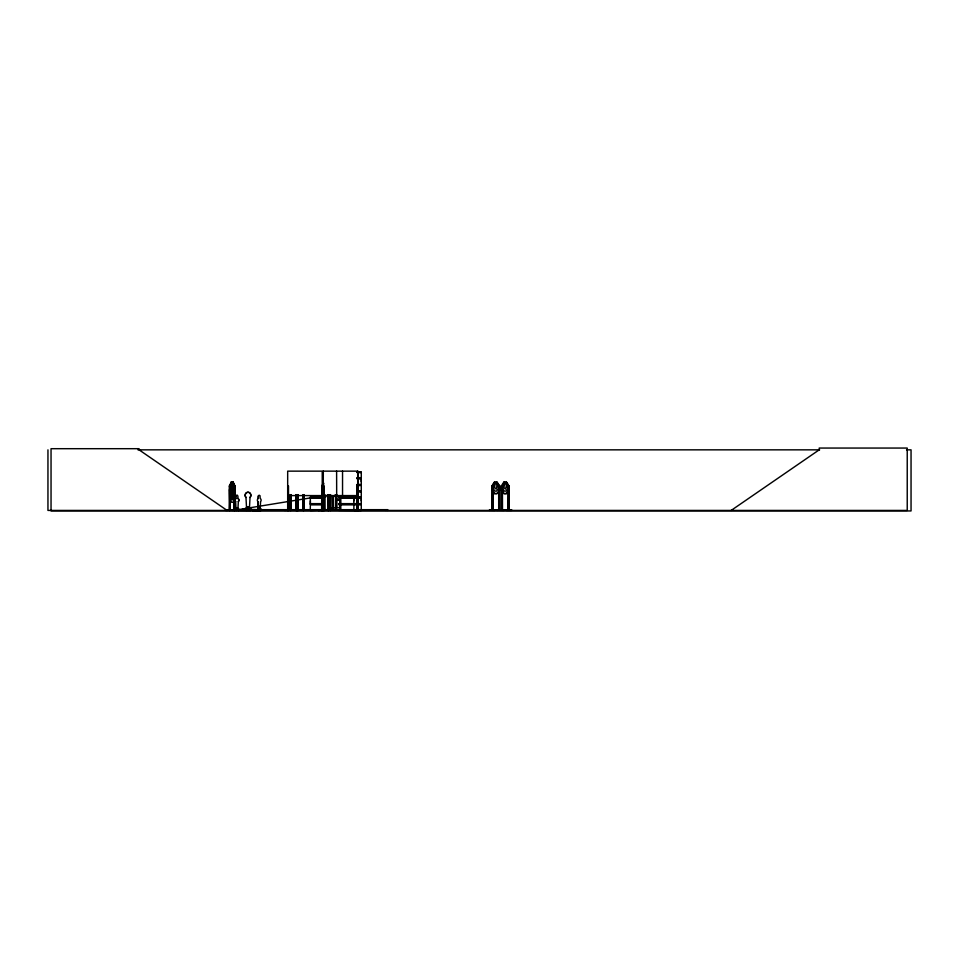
<?xml version="1.0" encoding="UTF-8"?>
<svg xmlns="http://www.w3.org/2000/svg" width="959" height="959" viewBox="0 0 959 959"><rect width="100%" height="100%" fill="white"/><g stroke="black" fill="none" stroke-linecap="round" stroke-linejoin="round"><path stroke-width="1.44" d="M321.013 503.643L310.344 503.643L310.356 500.838M353.871 500.838L353.871 498.021L353.871 503.643M361.267 500.838L361.267 498.021L338.899 498.021M361.267 481.61L361.267 478.805L357.036 478.805M230.16 485.793L229.573 510.404M231.059 494.4L231.97 491.499L231.023 488.563L232.282 490.9L233.433 488.527L232.581 491.476L233.636 494.496L232.258 492.039L231.083 494.233M234.499 510.428L234.452 485.698M322.548 485.793L322.428 510.428M323.758 510.428L323.591 485.686M508.234 485.769L509.025 485.901L509.001 510.344L508.869 485.877L506.448 481.993L503.871 481.993L501.389 485.877L501.389 489.749L503.871 493.621L506.448 493.621L503.919 493.525L501.389 489.749M236.957 495.216L237.916 495.971L237.904 498.44A2.038 1.882 -90 0 1 238.335 501.641L237.904 509.493L236.01 509.493L235.626 501.641A2.038 1.882 -90 0 1 236.01 498.44L236.094 495.971M249.376 509.253L250.035 497.481A3.057 2.829 -90 0 0 250.035 493.154A3.057 2.829 -90 0 0 246.043 493.154A3.057 2.829 -90 0 0 246.043 497.481L245.972 497.481A3.057 2.829 -90 0 1 245.972 493.154A3.057 2.829 -90 0 1 249.963 493.154A3.057 2.829 -90 0 1 249.963 497.481L250.035 497.481M328.889 510.416L328.877 494.616M323.483 485.865L323.555 510.428M248.741 507.922L247.949 507.563L248.968 507.659M248.705 507.239L248.105 507.563L248.968 507.587M237.58 508.678L236.837 508.51L237.58 508.33M236.909 508.33L237.4 508.749M248.225 507.922L247.89 507.299L248.825 507.239M258.247 496.235L258.295 498.44L258.427 495.719M259.817 508.33L259.074 508.438L259.817 508.678M259.374 508.69L259.805 508.438M231.85 482.689L232.51 482.689L233.109 485.997L232.51 489.198L231.371 487.699L231.934 482.689M232.126 491.224L232.126 497.745M231.551 490.732L230.675 497.445L231.85 499.747L233.013 499.747L234.164 497.445M225.581 510.356L238.611 509.936L238.611 509.085M225.593 509.972L250.767 510.032L250.767 508.438L249.472 508.438L249.472 509.708M248.297 507.239L248.861 507.659L248.213 507.922M284.439 510.356L307.156 509.936M290.877 510.356L290.997 509.541M323.734 483.456L322.979 488.898M324.61 510.368L324.562 494.82M259.218 508.378L259.793 508.534M494.52 482.101L493.298 488.814L494.94 491.116L496.558 491.116L498.165 488.814L498.165 485.901L496.954 482.101L494.484 481.993L492.003 485.877L492.003 489.749L494.544 493.621L497.062 493.621L499.543 489.749L499.399 485.901L496.954 482.101L499.543 485.877L499.699 510.344M503.919 482.101L502.696 488.814L504.326 491.116L505.956 491.116L507.563 488.814L506.352 482.101L508.845 485.901M498.836 509.876L492.914 509.708M248.057 507.491L248.825 507.886M248.213 507.611L248.813 507.515L248.057 507.623M236.046 495.971L237.005 495.216M232.713 497.745L232.713 491.224M231.335 482.077L229.537 485.997L229.645 510.428M231.335 493.705L229.537 489.797L231.335 485.961L233.217 485.961L234.991 489.833L233.049 493.705M229.609 489.869L231.419 485.961M234.847 489.797L233.133 493.705L231.251 493.705M231.251 482.077L233.133 482.077L234.907 485.961L234.907 493.717L233.133 497.589L231.335 497.589L229.609 493.681L231.443 497.493M229.8 498.344L231.527 502.252L233.325 502.252L235.039 498.344L235.099 494.496L233.325 490.624L231.443 490.624L229.8 494.532M233.325 502.252C235.722 498.728 235.866 494.125 233.241 490.624M248.573 507.838L248.201 507.419M323.567 483.048L321.768 485.961L321.649 510.428M494.58 482.101L492.135 485.901L492.207 510.344L492.351 485.901M508.845 489.713L506.352 493.525L508.929 489.749L508.797 485.901M318.088 510.428L335.015 509.924L310.308 510.416M232.546 509.936L231.982 509.936M235.854 510.404L235.998 509.085M236.561 510.26L236.405 510.404M236.777 510.392L237.101 509.708L245.696 510.032M237.976 510.212L238.192 509.085M238.252 510.404L238.671 510.404M240.505 509.708L240.553 510.212M241.344 509.708L240.505 510.032M246.523 508.438L246.307 510.416M249.975 510.212L251.03 510.428M260.201 509.085L261.064 509.085C263.845 513.892 237.137 507.826 260.848 509.936L260.848 509.085M251.809 510.404L252.732 510.392L251.953 510.152M259.014 510.392L258.019 510.392L258.235 509.085M260.357 510.404L260.884 510.416M492.914 510.344L492.734 485.602M258.522 495.515L259.481 495.252M310.272 510.236L310.356 504.77L321.013 504.77M731.166 510.428L819.202 449.843L819.202 448.057L907.226 448.057L907.226 510.428L47.95 510.428L47.95 449.843M489.114 510.284L494.856 510.344M504.254 510.344L497.038 510.284M229.908 510.416L229.477 489.833M232.569 510.272L232.366 510.416M238.455 509.972L238.827 509.085L237.976 509.085L238.06 510.032M247.314 510.212L246.535 510.032M254.195 510.272L254.854 509.936M258.247 510.152L259.002 510.404M238.06 509.708L311.867 497.673M498.74 485.865L499.627 485.901L499.579 510.344M137.952 449.843L819.657 449.843M906.555 449.843L911.05 449.843L911.05 510.943L51.043 510.943L51.043 448.692L139.079 448.692L139.079 449.843L227.103 510.428M357.036 472.02L361.291 472.032M357.036 472.26L361.291 472.236L361.267 477.678L357.036 477.678M357.024 472.595L361.267 472.595M357.06 478.062L361.351 478.062M357.06 478.409L361.351 478.409M231.275 482.185L233.109 482.185L233.972 488.898L232.821 491.2L231.658 491.2L230.484 488.898L231.359 482.185L229.477 485.961L229.285 510.428L229.237 509.541L230.1 509.541M357.036 484.415L361.279 484.415L361.279 478.805M357.06 484.81L361.351 484.81M357.06 485.158L361.351 485.158M357.036 485.554L361.279 485.554L361.279 490.96L357.024 490.816M498.68 485.566L498.692 510.344M230.088 485.949L229.285 485.997M234.907 485.961L234.02 485.997M492.003 485.877L493.022 485.901L493.094 510.344M501.389 485.877L502.408 485.901L502.492 510.344M287.676 485.997L288.491 485.997L288.551 510.428M323.111 485.997L323.926 485.997L323.986 510.428L324.118 494.82M492.003 489.749L494.58 493.525M357.036 490.972L361.291 490.972M357.036 491.2L361.291 491.2M357.036 491.452L361.291 491.488L361.267 496.894L338.899 496.894M357.024 491.811L361.267 491.811M494.52 493.525L497.014 493.525M287.676 495.587L322.236 495.587M323.111 495.587L357.875 495.587M335.614 496.318L336.633 496.318M335.614 496.57L336.633 496.57M310.344 496.894L321.013 496.894M310.26 497.289L321.073 497.289M338.815 497.289L361.351 497.289M231.359 497.493L233.193 497.493M310.26 497.637L321.073 497.637M338.815 497.637L361.351 497.637M321.013 498.021L310.344 498.021L310.344 503.643M236.01 498.44L236.058 498.44A2.038 1.882 -90 0 0 235.674 501.641L235.626 501.641M237.904 498.44L237.952 498.44A2.038 1.882 -90 0 1 238.288 501.641L238.335 501.641M335.854 499.339L336.741 499.339M335.854 499.531L338.575 499.435M338.575 500.262L335.854 500.262L336.741 500.358M260.009 495.719L260.189 498.44A2.038 1.882 -90 0 1 260.572 501.641L260.141 509.493L258.247 509.493L257.911 501.641A2.038 1.882 -90 0 1 258.295 498.44M338.899 503.643L361.279 503.643L361.279 498.021M310.26 504.026L321.073 504.026M338.815 504.026L361.351 504.026M310.26 504.374L321.073 504.374M338.815 504.374L361.351 504.374M338.899 504.77L361.279 504.77L361.267 510.428L338.575 510.344M247.913 507.035L249.292 507.035L249.292 509.708M339.402 507.647L331.538 507.934M236.933 508.15L237.844 508.15L237.844 509.936M236.933 508.51L237.556 508.534M246.547 509.253L249.448 509.253M242.088 509.457L244.113 509.457M332.413 509.457L333.468 509.457M339.678 509.457L340.721 509.457M492.075 509.457L493.106 509.457M498.68 509.457L499.711 509.457M501.473 509.457L502.504 509.457M508.078 509.457L509.109 509.457M233.948 509.541L234.835 509.541M508.27 509.708L502.348 509.876M338.575 509.84L342.842 510.284M494.856 509.84L489.498 510.344M496.93 510.344L504.254 509.84M506.328 510.344L511.686 510.344M310.356 510.032L335.015 509.96M338.911 510.032L361.315 509.972L354.602 510.428M225.593 510.308L250.455 510.416M336.717 507.97L336.609 471.145M512.07 510.284L506.424 510.284M508.234 485.71L508.09 510.344M238.467 510.356L237.101 510.032M233.049 482.077L234.847 485.997L234.811 510.428M233.133 485.961L234.931 489.869M233.301 490.732L234.164 494.532M257.911 501.641L258.295 509.493M245.972 497.481L246.619 509.253M508.702 509.457L508.726 510.344M508.486 509.457L508.462 510.344M508.354 485.901L508.27 510.344M502.228 485.901L502.288 510.344M502.096 509.457L502.12 510.344M501.881 509.457L501.845 510.344M501.749 485.901L501.665 510.344M501.449 485.877L501.581 510.344M499.303 509.457L499.339 510.344M499.064 509.457L499.088 510.344M498.956 485.901L498.896 510.344M492.722 509.457L492.698 510.344M492.482 509.457L492.458 510.344M387.748 510.428L387.748 509.673L258.546 509.673L258.546 510.428M385.962 509.673L385.962 510.428M358.163 509.541L358.163 510.428L358.091 485.997L357.096 485.997L357.024 510.428M357.875 510.428L357.875 471.145L323.111 471.145L323.111 510.428M357.683 471.145L357.743 510.428M357.503 485.997L357.443 510.428M357.323 485.997L357.216 510.428M353.871 504.77L353.883 510.188M342.543 471.145L342.543 495.587M340.637 495.971L340.577 510.344M340.493 495.971L340.493 510.344M340.373 509.457L340.373 510.344M340.013 509.457L340.037 510.344M339.906 495.971L339.822 510.344M339.762 495.971L339.678 510.344M337.088 495.096L337.088 496.498L334.823 496.498L334.823 495.096M336.489 495.06L336.537 508.03M335.854 495.06L335.806 508.03M335.614 495.3L335.614 508.03M333.384 495.971L333.468 510.344M333.241 495.971L333.324 510.344M333.133 509.457L333.109 510.344M332.641 495.971L332.749 510.344M332.497 495.971L332.569 510.344M330.292 494.82L330.232 510.428L330.184 509.541M328.673 494.616L328.745 510.428M328.565 509.541L328.386 510.428M328.254 494.616L328.362 510.428M328.05 494.616L328.182 510.428M327.978 509.541L327.798 510.428M327.187 495.228L327.187 496.942M325.149 495.228L325.149 496.942M324.657 494.82L324.681 510.428M324.346 494.82L324.358 510.428M323.303 471.145L323.267 510.428M322.811 509.541L322.811 510.428M322.608 510.428L322.739 485.997L321.828 485.961L321.852 510.428M322.236 510.428L322.236 471.145L287.676 471.145L287.676 510.428M322.116 485.997L322.116 491.739M322.008 509.541L322.14 510.428M321.589 509.541L321.589 510.428M303.907 494.616L303.907 510.428M303.679 494.616L303.679 510.428M303.547 509.541L303.428 510.428M303.332 494.616L303.26 510.428M303.104 494.616L303.032 510.428M298.249 509.541L298.249 510.428M298.189 494.616L298.021 510.428M297.961 494.616L297.853 510.428M297.698 509.541L297.734 510.428M297.602 494.616L297.602 510.428M297.374 494.616L297.41 510.428M296.822 509.541L296.822 510.428M296.751 494.616L296.751 510.428M296.523 494.616L296.427 510.428M296.271 509.541L296.307 510.428M296.175 494.616L296.103 510.428M295.947 494.616L295.875 510.428M291.033 494.616L291.092 510.428M290.805 494.616L290.697 510.428M290.445 494.616L290.445 510.428L290.253 509.541M290.217 494.616L290.217 510.428M289.091 509.673L289.091 510.428M288.263 485.997L288.335 510.428M288.132 509.541L288.168 510.428M287.904 485.997L287.904 510.428M287.604 509.541L287.604 510.428M260.428 509.085L260.321 510.428M260.201 509.936L260.081 508.15L259.158 508.15L259.158 509.936M260.033 508.15L260.033 509.936M258.45 509.936L258.45 509.085L257.599 509.085L257.599 510.152M257.815 509.085L257.683 510.152M250.431 508.438L250.431 509.708L245.9 509.708L245.9 508.438M249.208 507.035L249.208 509.708M247.997 507.035L247.913 509.708M246.859 509.708L246.859 508.438L245.564 508.438L245.564 510.032M236.981 508.15L236.933 509.936M236.226 509.936L236.226 509.085L235.363 509.085L235.446 510.152M235.578 509.085L235.578 509.936M234.368 509.541L234.416 510.428M234.284 485.997L234.224 510.428M234.02 498.932L233.96 510.428M231.934 486.561L231.371 491.571L232.51 493.082L233.109 489.869L231.934 486.561M231.359 486.057L230.484 492.782L231.658 495.084L232.821 495.084L233.972 492.782L233.972 489.869L233.109 486.057L231.359 486.057M495.323 482.605L494.532 487.616L496.139 489.114L496.966 485.901L496.139 482.605L495.323 482.605M504.722 482.605L503.931 487.616L505.525 489.114L506.352 485.901L505.525 482.605L504.722 482.605M321.912 489.797L323.507 492.746L321.84 489.797M330.615 510.428L330.603 494.82L330.495 510.428"/></g></svg>
